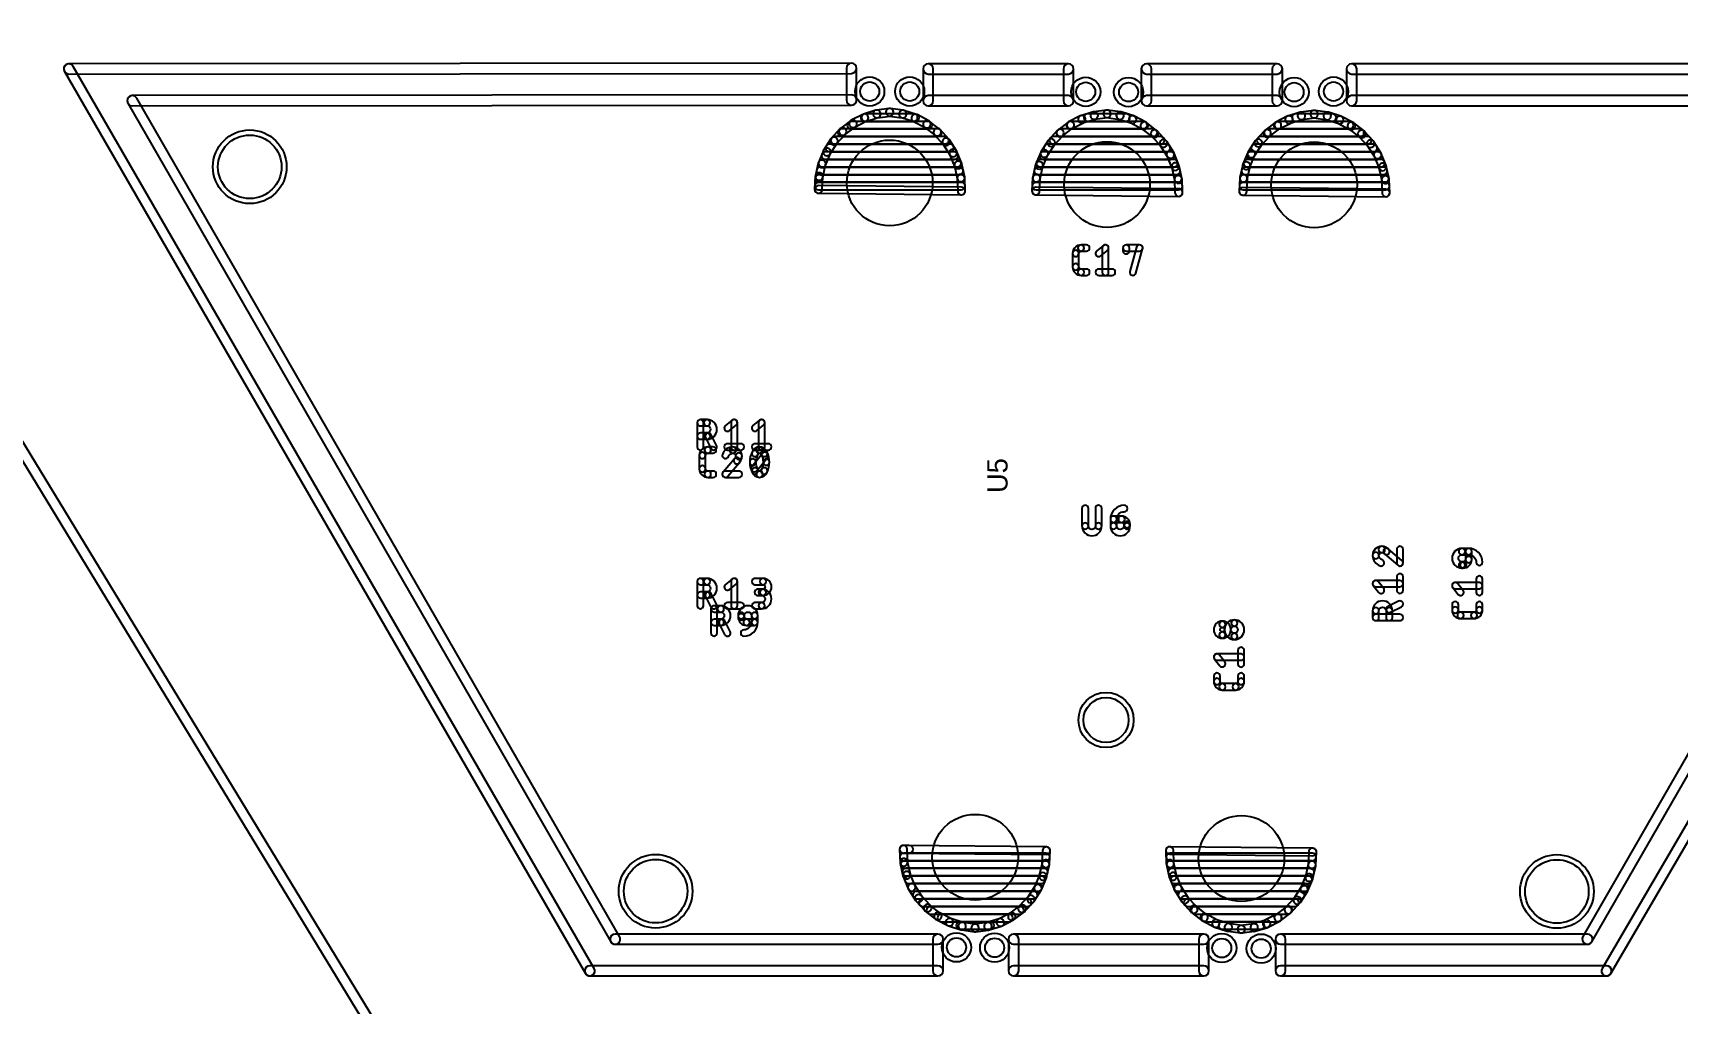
# Model space of a CAD drawing. Extents: x 0.02 to 3.96, y 0.03 to 4.16.
# Drawn here: x 1.148 to 2.443, y 1 to 1.765 of the extents above; entities that cross this region are included whole.
import ezdxf

# ---------------------------------------------------------------- set-up
doc = ezdxf.new("R2010")
doc.units = 0
for name, color, linetype in [('17', 82, 'CONTINUOUS'), ('20', 253, 'CONTINUOUS'), ('25', 253, 'CONTINUOUS'), ('30', 253, 'CONTINUOUS')]:
    doc.layers.add(name, color=color, linetype=linetype)

# ---------------------------------------------------------------- blocks, each defined once
blk = doc.blocks.new('ROUNDP')
blk.add_circle((0, 0), 0.5)

msp = doc.modelspace()

# ---------------------------------------------------------------- linework, layer by layer
at = {"layer": '20'}
for points in [[(1.997168, 0.033328), (0.028418, 3.270828, 1), (0.021582, 3.266672), (1.990332, 0.029172, 1)], [(1.792247, 1.74075), (1.176247, 1.74025, 1), (1.176253, 1.73225), (1.792253, 1.73275, 1)], [(1.172786, 1.73425), (1.582786, 1.02425, 1), (1.589714, 1.02825), (1.179714, 1.73825, 1)], [(1.79625, 1.71175), (1.79625, 1.73675, 1), (1.78825, 1.73675), (1.78825, 1.71175, 1)], [(1.963, 1.74025), (1.8525, 1.74025, 1), (1.8525, 1.73225), (1.963, 1.73225, 1)], [(1.8565, 1.71125), (1.8565, 1.73625, 1), (1.8485, 1.73625), (1.8485, 1.71125, 1)], [(1.967, 1.71125), (1.967, 1.73625, 1), (1.959, 1.73625), (1.959, 1.71125, 1)], [(2.12725, 1.74025), (2.02425, 1.74025, 1), (2.02425, 1.73225), (2.12725, 1.73225, 1)], [(2.02025, 1.73625), (2.02025, 1.71125, 1), (2.02825, 1.71125), (2.02825, 1.73625, 1)], [(2.13125, 1.71125), (2.13125, 1.73625, 1), (2.12325, 1.73625), (2.12325, 1.71125, 1)], [(2.80125, 1.74025), (2.18575, 1.74025, 1), (2.18575, 1.73225), (2.80125, 1.73225, 1)], [(2.18175, 1.73625), (2.18175, 1.71125, 1), (2.18975, 1.71125), (2.18975, 1.73625, 1)], [(2.389703, 1.024231), (2.804703, 1.734231, 1), (2.797797, 1.738269), (2.382797, 1.028269, 1)], [(1.792246, 1.71575), (1.226246, 1.71525, 1), (1.226254, 1.70725), (1.792254, 1.70775, 1)], [(1.222784, 1.709254), (1.602784, 1.049254, 1), (1.609716, 1.053246), (1.229716, 1.713246, 1)], [(1.963, 1.71525), (1.8525, 1.71525, 1), (1.8525, 1.70725), (1.963, 1.70725, 1)], [(2.12725, 1.71525), (2.02425, 1.71525, 1), (2.02425, 1.70725), (2.12725, 1.70725, 1)], [(2.75125, 1.71525), (2.18575, 1.71525, 1), (2.18575, 1.70725), (2.75125, 1.70725, 1)], [(2.374716, 1.049254), (2.754716, 1.709254, 1), (2.747784, 1.713246), (2.367784, 1.053246, 1)], [(1.86025, 1.05525), (1.60625, 1.05525, 1), (1.60625, 1.04725), (1.86025, 1.04725, 1)], [(1.86425, 1.02625), (1.86425, 1.05125, 1), (1.85625, 1.05125), (1.85625, 1.02625, 1)], [(2.0695, 1.05525), (1.91975, 1.05525, 1), (1.91975, 1.04725), (2.0695, 1.04725, 1)], [(1.92375, 1.02625), (1.92375, 1.05125, 1), (1.91575, 1.05125), (1.91575, 1.02625, 1)], [(2.0655, 1.05125), (2.0655, 1.02625, 1), (2.0735, 1.02625), (2.0735, 1.05125, 1)], [(2.37125, 1.05525), (2.12975, 1.05525, 1), (2.12975, 1.04725), (2.37125, 1.04725, 1)], [(2.12575, 1.05125), (2.12575, 1.02625, 1), (2.13375, 1.02625), (2.13375, 1.05125, 1)], [(1.58625, 1.02225), (1.86025, 1.02225, 1), (1.86025, 1.03025), (1.58625, 1.03025, 1)], [(2.0695, 1.03025), (1.91975, 1.03025, 1), (1.91975, 1.02225), (2.0695, 1.02225, 1)], [(2.12975, 1.02225), (2.38625, 1.02225, 1), (2.38625, 1.03025), (2.12975, 1.03025, 1)]]:
    msp.add_lwpolyline(points, format="xyb", close=True, dxfattribs=at)
for centre, radius in [((1.8065, 1.7185), 0.0075), ((1.838, 1.7185), 0.0075), ((1.9765, 1.71825), 0.0075), ((2.01025, 1.718), 0.0075), ((2.1405, 1.718), 0.0075), ((2.1715, 1.7185), 0.0075), ((1.31868, 1.65921), 0.025), ((1.9925, 1.22375), 0.017717), ((1.638041, 1.088968), 0.025), ((2.34727, 1.08882), 0.025), ((1.874817, 1.044785), 0.0075), ((1.904817, 1.044535), 0.0075), ((2.083567, 1.044285), 0.0075), ((2.114567, 1.043785), 0.0075)]:
    msp.add_circle(centre, radius, dxfattribs=at)
at = {"layer": '25'}
for points in [[(1.972838, 1.59275, 1), (1.972838, 1.59775, 0.414205), (1.966116, 1.591028, 1), (1.971116, 1.591028, -0.414205)], [(1.972838, 1.59275, 1), (1.972838, 1.59775, 0.414205), (1.966116, 1.591028, 1), (1.971116, 1.591028, -0.414205)], [(1.971116, 1.580472), (1.971116, 1.591028, 1), (1.966116, 1.591028), (1.966116, 1.580472, 1)], [(1.971116, 1.580472), (1.971116, 1.591028, 1), (1.966116, 1.591028), (1.966116, 1.580472, 1)], [(1.972838, 1.59275), (1.97706, 1.59275, 1), (1.97706, 1.59775), (1.972838, 1.59775, 1)], [(1.972838, 1.59275), (1.97706, 1.59275, 1), (1.97706, 1.59775), (1.972838, 1.59775, 1)], [(1.988291, 1.589076), (1.993568, 1.593298, 1), (1.990445, 1.597202), (1.985167, 1.59298, 1)], [(1.988291, 1.589076), (1.993568, 1.593298, 1), (1.990445, 1.597202), (1.985167, 1.59298, 1)], [(1.989507, 1.59525), (1.989507, 1.57625, 1), (1.994507, 1.57625), (1.994507, 1.59525, 1)], [(1.989507, 1.59525), (1.989507, 1.57625, 1), (1.994507, 1.57625), (1.994507, 1.59525, 1)], [(2.010829, 1.593139), (2.010829, 1.59525, 1), (2.005829, 1.59525), (2.005829, 1.593139, 1)], [(2.008329, 1.59275), (2.018884, 1.59275, 1), (2.018884, 1.59775), (2.008329, 1.59775, 1)], [(2.010829, 1.593139), (2.010829, 1.59525, 1), (2.005829, 1.59525), (2.005829, 1.593139, 1)], [(2.008329, 1.59275), (2.018884, 1.59275, 1), (2.018884, 1.59775), (2.008329, 1.59775, 1)], [(2.016475, 1.595919), (2.011198, 1.576919, 1), (2.016015, 1.575581), (2.021293, 1.594581, 1)], [(2.016475, 1.595919), (2.011198, 1.576919, 1), (2.016015, 1.575581), (2.021293, 1.594581, 1)], [(1.971116, 1.580472, 1), (1.966116, 1.580472, 0.414214), (1.972838, 1.57375, 1), (1.972838, 1.57875, -0.414214)], [(1.971116, 1.580472, 1), (1.966116, 1.580472, 0.414214), (1.972838, 1.57375, 1), (1.972838, 1.57875, -0.414214)], [(1.97706, 1.57875), (1.972838, 1.57875, 1), (1.972838, 1.57375), (1.97706, 1.57375, 1)], [(1.97706, 1.57875), (1.972838, 1.57875, 1), (1.972838, 1.57375), (1.97706, 1.57375, 1)], [(1.986729, 1.57375), (1.997284, 1.57375, 1), (1.997284, 1.57875), (1.986729, 1.57875, 1)], [(1.986729, 1.57375), (1.997284, 1.57375, 1), (1.997284, 1.57875), (1.986729, 1.57875, 1)], [(1.675748, 1.43875), (1.675748, 1.45775, 1), (1.670748, 1.45775), (1.670748, 1.43875, 1)], [(1.673248, 1.45525), (1.678526, 1.45525, 1), (1.678526, 1.46025), (1.673248, 1.46025, 1)], [(1.675748, 1.43875), (1.675748, 1.45775, 1), (1.670748, 1.45775), (1.670748, 1.43875, 1)], [(1.673248, 1.45525), (1.678526, 1.45525, 1), (1.678526, 1.46025), (1.673248, 1.46025, 1)], [(1.678526, 1.449694, 1), (1.678526, 1.444694, 1), (1.678526, 1.46025, 1), (1.678526, 1.45525, -1)], [(1.678526, 1.449694, 1), (1.678526, 1.444694, 1), (1.678526, 1.46025, 1), (1.678526, 1.45525, -1)], [(1.696159, 1.451576), (1.701436, 1.455798, 1), (1.698313, 1.459702), (1.693035, 1.45548, 1)], [(1.696159, 1.451576), (1.701436, 1.455798, 1), (1.698313, 1.459702), (1.693035, 1.45548, 1)], [(1.697375, 1.45775), (1.697375, 1.43875, 1), (1.702375, 1.43875), (1.702375, 1.45775, 1)], [(1.697375, 1.45775), (1.697375, 1.43875, 1), (1.702375, 1.43875), (1.702375, 1.45775, 1)], [(1.717759, 1.451576), (1.723036, 1.455798, 1), (1.719913, 1.459702), (1.714635, 1.45548, 1)], [(1.717759, 1.451576), (1.723036, 1.455798, 1), (1.719913, 1.459702), (1.714635, 1.45548, 1)], [(1.718974, 1.45775), (1.718974, 1.43875, 1), (1.723974, 1.43875), (1.723974, 1.45775, 1)], [(1.718974, 1.45775), (1.718974, 1.43875, 1), (1.723974, 1.43875), (1.723974, 1.45775, 1)], [(1.678526, 1.449694), (1.673248, 1.449694, 1), (1.673248, 1.444694), (1.678526, 1.444694, 1)], [(1.678526, 1.449694), (1.673248, 1.449694, 1), (1.673248, 1.444694), (1.678526, 1.444694, 1)], [(1.679088, 1.43375, 1), (1.679088, 1.43875, 0.414205), (1.672366, 1.432028, 1), (1.677366, 1.432028, -0.414205)], [(1.679088, 1.43375, 1), (1.679088, 1.43875, 0.414205), (1.672366, 1.432028, 1), (1.677366, 1.432028, -0.414205)], [(1.679088, 1.43375), (1.68331, 1.43375, 1), (1.68331, 1.43875), (1.679088, 1.43875, 1)], [(1.679088, 1.43375), (1.68331, 1.43375, 1), (1.68331, 1.43875), (1.679088, 1.43875, 1)], [(1.686039, 1.439868), (1.681817, 1.448312, 1), (1.677345, 1.446076), (1.681567, 1.437632, 1)], [(1.686039, 1.439868), (1.681817, 1.448312, 1), (1.677345, 1.446076), (1.681567, 1.437632, 1)], [(1.698784, 1.43375, 1), (1.698784, 1.43875, 0.325185), (1.6906, 1.432798, 1), (1.695357, 1.431257, -0.325185)], [(1.698784, 1.43375, 1), (1.698784, 1.43875, 0.325185), (1.6906, 1.432798, 1), (1.695357, 1.431257, -0.325185)], [(1.694597, 1.43625), (1.705152, 1.43625, 1), (1.705152, 1.44125), (1.694597, 1.44125, 1)], [(1.694597, 1.43625), (1.705152, 1.43625, 1), (1.705152, 1.44125), (1.694597, 1.44125, 1)], [(1.701034, 1.4315, 1), (1.706034, 1.4315, 0.414214), (1.698784, 1.43875, 1), (1.698784, 1.43375, -0.414214)], [(1.701034, 1.4315, 1), (1.706034, 1.4315, 0.414214), (1.698784, 1.43875, 1), (1.698784, 1.43375, -0.414214)], [(1.719856, 1.43375, 1), (1.719856, 1.43875, 0.320468), (1.713797, 1.434422, 1), (1.718527, 1.4328, -0.320468)], [(1.719856, 1.43375, 1), (1.719856, 1.43875, 0.320468), (1.713797, 1.434422, 1), (1.718527, 1.4328, -0.320468)], [(1.716197, 1.43625), (1.726752, 1.43625, 1), (1.726752, 1.44125), (1.716197, 1.44125, 1)], [(1.716197, 1.43625), (1.726752, 1.43625, 1), (1.726752, 1.44125), (1.716197, 1.44125, 1)], [(1.721186, 1.4328, 1), (1.725916, 1.434422, 0.320462), (1.719856, 1.43875, 1), (1.719856, 1.43375, -0.320462)], [(1.721186, 1.4328, 1), (1.725916, 1.434422, 0.320462), (1.719856, 1.43875, 1), (1.719856, 1.43375, -0.320462)], [(1.677366, 1.421472), (1.677366, 1.432028, 1), (1.672366, 1.432028), (1.672366, 1.421472, 1)], [(1.677366, 1.421472), (1.677366, 1.432028, 1), (1.672366, 1.432028), (1.672366, 1.421472, 1)], [(1.700046, 1.429425), (1.691074, 1.418869, 1), (1.694884, 1.415631), (1.703856, 1.426186, 1)], [(1.700046, 1.429425), (1.691074, 1.418869, 1), (1.694884, 1.415631), (1.703856, 1.426186, 1)], [(1.700227, 1.429616, 1), (1.703675, 1.425995, 0.205254), (1.706034, 1.4315, 1), (1.701034, 1.4315, -0.205254)], [(1.700227, 1.429616, 1), (1.703675, 1.425995, 0.205254), (1.706034, 1.4315, 1), (1.701034, 1.4315, -0.205254)], [(1.718409, 1.432516, 1), (1.713915, 1.434707, 0.113888), (1.712079, 1.42675, 1), (1.717079, 1.42675, -0.113888)], [(1.718409, 1.432516, 1), (1.713915, 1.434707, 0.113888), (1.712079, 1.42675, 1), (1.717079, 1.42675, -0.113888)], [(1.717079, 1.42675, 1), (1.712079, 1.42675, 0.113884), (1.713915, 1.418793, 1), (1.718409, 1.420984, -0.113884)], [(1.717079, 1.42675, 1), (1.712079, 1.42675, 0.113884), (1.713915, 1.418793, 1), (1.718409, 1.420984, -0.113884)], [(1.717586, 1.41991), (1.726031, 1.430466, 1), (1.722126, 1.433589), (1.713682, 1.423034, 1)], [(1.717586, 1.41991), (1.726031, 1.430466, 1), (1.722126, 1.433589), (1.713682, 1.423034, 1)], [(1.722634, 1.42675, 1), (1.727634, 1.42675, 0.113887), (1.725798, 1.434707, 1), (1.721304, 1.432516, -0.113887)], [(1.722634, 1.42675, 1), (1.727634, 1.42675, 0.113887), (1.725798, 1.434707, 1), (1.721304, 1.432516, -0.113887)], [(1.721304, 1.420984, 1), (1.725798, 1.418793, 0.113883), (1.727634, 1.42675, 1), (1.722634, 1.42675, -0.113883)], [(1.721304, 1.420984, 1), (1.725798, 1.418793, 0.113883), (1.727634, 1.42675, 1), (1.722634, 1.42675, -0.113883)], [(1.677366, 1.421472, 1), (1.672366, 1.421472, 0.414214), (1.679088, 1.41475, 1), (1.679088, 1.41975, -0.414214)], [(1.677366, 1.421472, 1), (1.672366, 1.421472, 0.414214), (1.679088, 1.41475, 1), (1.679088, 1.41975, -0.414214)], [(1.68331, 1.41975), (1.679088, 1.41975, 1), (1.679088, 1.41475), (1.68331, 1.41475, 1)], [(1.68331, 1.41975), (1.679088, 1.41975, 1), (1.679088, 1.41475), (1.68331, 1.41475, 1)], [(1.692979, 1.41475), (1.703534, 1.41475, 1), (1.703534, 1.41975), (1.692979, 1.41975, 1)], [(1.692979, 1.41475), (1.703534, 1.41475, 1), (1.703534, 1.41975), (1.692979, 1.41975, 1)], [(1.718527, 1.4207, 1), (1.713797, 1.419078, 0.320459), (1.719856, 1.41475, 1), (1.719856, 1.41975, -0.320459)], [(1.718527, 1.4207, 1), (1.713797, 1.419078, 0.320459), (1.719856, 1.41475, 1), (1.719856, 1.41975, -0.320459)], [(1.719856, 1.41975, 1), (1.719856, 1.41475, 0.320454), (1.725916, 1.419078, 1), (1.721186, 1.4207, -0.320454)], [(1.719856, 1.41975, 1), (1.719856, 1.41475, 0.320454), (1.725916, 1.419078, 1), (1.721186, 1.4207, -0.320454)], [(1.973562, 1.39025), (1.973562, 1.376528, 1), (1.978562, 1.376528), (1.978562, 1.39025, 1)], [(1.973562, 1.39025), (1.973562, 1.376528, 1), (1.978562, 1.376528), (1.978562, 1.39025, 1)], [(1.989118, 1.376528), (1.989118, 1.39025, 1), (1.984118, 1.39025), (1.984118, 1.376528, 1)], [(1.989118, 1.376528), (1.989118, 1.39025, 1), (1.984118, 1.39025), (1.984118, 1.376528, 1)], [(2.006827, 1.38775, 1), (2.006827, 1.39275, 0.414209), (1.995882, 1.381805, 1), (2.000882, 1.381805, -0.414209)], [(2.006827, 1.38775, 1), (2.006827, 1.39275, 0.414209), (1.995882, 1.381805, 1), (2.000882, 1.381805, -0.414209)], [(1.978562, 1.376528, 1), (1.973562, 1.376528, 1), (1.989118, 1.376528, 1), (1.984118, 1.376528, -1)], [(1.978562, 1.376528, 1), (1.973562, 1.376528, 1), (1.989118, 1.376528, 1), (1.984118, 1.376528, -1)], [(1.998382, 1.379305), (2.004716, 1.379305, 1), (2.004716, 1.384305), (1.998382, 1.384305, 1)], [(2.000882, 1.376528), (2.000882, 1.381805, 1), (1.995882, 1.381805), (1.995882, 1.376528, 1)], [(1.998382, 1.379305), (2.004716, 1.379305, 1), (2.004716, 1.384305), (1.998382, 1.384305, 1)], [(2.000882, 1.376528), (2.000882, 1.381805, 1), (1.995882, 1.381805), (1.995882, 1.376528, 1)], [(2.000882, 1.376528, 1), (1.995882, 1.376528, 1), (2.011438, 1.376528, 1), (2.006438, 1.376528, -1)], [(2.000882, 1.376528, 1), (1.995882, 1.376528, 1), (2.011438, 1.376528, 1), (2.006438, 1.376528, -1)], [(2.006438, 1.377583, 1), (2.011438, 1.377583, 0.414214), (2.004716, 1.384305, 1), (2.004716, 1.379305, -0.414214)], [(2.006438, 1.377583, 1), (2.011438, 1.377583, 0.414214), (2.004716, 1.384305, 1), (2.004716, 1.379305, -0.414214)], [(2.006438, 1.377583), (2.006438, 1.376528, 1), (2.011438, 1.376528), (2.011438, 1.377583, 1)], [(2.006438, 1.377583), (2.006438, 1.376528, 1), (2.011438, 1.376528), (2.011438, 1.377583, 1)], [(2.2095, 1.355502, 1), (2.2095, 1.360502, 0.414198), (2.20225, 1.353252, 1), (2.20725, 1.353252, -0.414198)], [(2.2095, 1.355502, 1), (2.2095, 1.360502, 0.414198), (2.20225, 1.353252, 1), (2.20725, 1.353252, -0.414198)], [(2.211384, 1.354695, 1), (2.215005, 1.358143, 0.205254), (2.2095, 1.360502, 1), (2.2095, 1.355502, -0.205254)], [(2.211384, 1.354695, 1), (2.215005, 1.358143, 0.205254), (2.2095, 1.360502, 1), (2.2095, 1.355502, -0.205254)], [(2.22625, 1.347447), (2.22625, 1.358002, 1), (2.22125, 1.358002), (2.22125, 1.347447, 1)], [(2.22625, 1.347447), (2.22625, 1.358002, 1), (2.22125, 1.358002), (2.22125, 1.347447, 1)], [(2.20725, 1.353252, 1), (2.20225, 1.353252, 0.325223), (2.208202, 1.345068, 1), (2.209742, 1.349825, -0.325223)], [(2.20725, 1.353252, 1), (2.20225, 1.353252, 0.325223), (2.208202, 1.345068, 1), (2.209742, 1.349825, -0.325223)], [(2.211575, 1.354514), (2.222131, 1.345542, 1), (2.225369, 1.349352), (2.214814, 1.358324, 1)], [(2.211575, 1.354514), (2.222131, 1.345542, 1), (2.225369, 1.349352), (2.214814, 1.358324, 1)], [(2.272528, 1.353884, 1), (2.272528, 1.358884, 1), (2.272528, 1.343329, 1), (2.272528, 1.348329, -1)], [(2.272528, 1.353884, 1), (2.272528, 1.358884, 1), (2.272528, 1.343329, 1), (2.272528, 1.348329, -1)], [(2.272528, 1.353884), (2.277806, 1.353884, 1), (2.277806, 1.358884), (2.272528, 1.358884, 1)], [(2.272528, 1.353884), (2.277806, 1.353884, 1), (2.277806, 1.358884), (2.272528, 1.358884, 1)], [(2.273583, 1.348329), (2.272528, 1.348329, 1), (2.272528, 1.343329), (2.273583, 1.343329, 1)], [(2.273583, 1.348329), (2.272528, 1.348329, 1), (2.272528, 1.343329), (2.273583, 1.343329, 1)], [(2.273583, 1.348329, 1), (2.273583, 1.343329, 0.414214), (2.280306, 1.350051, 1), (2.275306, 1.350051, -0.414214)], [(2.273583, 1.348329, 1), (2.273583, 1.343329, 0.414214), (2.280306, 1.350051, 1), (2.275306, 1.350051, -0.414214)], [(2.275306, 1.356384), (2.275306, 1.350051, 1), (2.280306, 1.350051), (2.280306, 1.356384, 1)], [(2.28375, 1.34794, 1), (2.28875, 1.34794, 0.414214), (2.277806, 1.358884, 1), (2.277806, 1.353884, -0.414214)], [(2.275306, 1.356384), (2.275306, 1.350051, 1), (2.280306, 1.350051), (2.280306, 1.356384, 1)], [(2.28375, 1.34794, 1), (2.28875, 1.34794, 0.414214), (2.277806, 1.358884, 1), (2.277806, 1.353884, -0.414214)], [(1.675748, 1.31375), (1.675748, 1.33275, 1), (1.670748, 1.33275), (1.670748, 1.31375, 1)], [(1.673248, 1.33025), (1.678526, 1.33025, 1), (1.678526, 1.33525), (1.673248, 1.33525, 1)], [(1.675748, 1.31375), (1.675748, 1.33275, 1), (1.670748, 1.33275), (1.670748, 1.31375, 1)], [(1.673248, 1.33025), (1.678526, 1.33025, 1), (1.678526, 1.33525), (1.673248, 1.33525, 1)], [(1.678526, 1.324694, 1), (1.678526, 1.319694, 1), (1.678526, 1.33525, 1), (1.678526, 1.33025, -1)], [(1.678526, 1.324694, 1), (1.678526, 1.319694, 1), (1.678526, 1.33525, 1), (1.678526, 1.33025, -1)], [(1.696159, 1.326576), (1.701436, 1.330798, 1), (1.698313, 1.334702), (1.693035, 1.33048, 1)], [(1.696159, 1.326576), (1.701436, 1.330798, 1), (1.698313, 1.334702), (1.693035, 1.33048, 1)], [(1.697375, 1.33275), (1.697375, 1.31375, 1), (1.702375, 1.31375), (1.702375, 1.33275, 1)], [(1.697375, 1.33275), (1.697375, 1.31375, 1), (1.702375, 1.31375), (1.702375, 1.33275, 1)], [(1.716197, 1.33025), (1.72253, 1.33025, 1), (1.72253, 1.33525), (1.716197, 1.33525, 1)], [(1.716197, 1.33025), (1.72253, 1.33025, 1), (1.72253, 1.33525), (1.716197, 1.33525, 1)], [(1.72253, 1.326805, 1), (1.72253, 1.321805, 1), (1.72253, 1.33525, 1), (1.72253, 1.33025, -1)], [(1.72253, 1.326805, 1), (1.72253, 1.321805, 1), (1.72253, 1.33525, 1), (1.72253, 1.33025, -1)], [(2.20475, 1.328625), (2.22375, 1.328625, 1), (2.22375, 1.333625), (2.20475, 1.333625, 1)], [(2.20475, 1.328625), (2.22375, 1.328625, 1), (2.22375, 1.333625), (2.20475, 1.333625, 1)], [(2.210924, 1.327409), (2.206702, 1.332686, 1), (2.202798, 1.329563), (2.20702, 1.324285, 1)], [(2.210924, 1.327409), (2.206702, 1.332686, 1), (2.202798, 1.329563), (2.20702, 1.324285, 1)], [(2.22625, 1.325847), (2.22625, 1.336402, 1), (2.22125, 1.336402), (2.22125, 1.325847, 1)], [(2.22625, 1.325847), (2.22625, 1.336402, 1), (2.22125, 1.336402), (2.22125, 1.325847, 1)], [(2.28875, 1.324229), (2.28875, 1.334784, 1), (2.28375, 1.334784), (2.28375, 1.324229, 1)], [(2.28875, 1.324229), (2.28875, 1.334784, 1), (2.28375, 1.334784), (2.28375, 1.324229, 1)], [(1.678526, 1.324694), (1.673248, 1.324694, 1), (1.673248, 1.319694), (1.678526, 1.319694, 1)], [(1.678526, 1.324694), (1.673248, 1.324694, 1), (1.673248, 1.319694), (1.678526, 1.319694, 1)], [(1.686039, 1.314868), (1.681817, 1.323312, 1), (1.677345, 1.321076), (1.681567, 1.312632, 1)], [(1.686039, 1.314868), (1.681817, 1.323312, 1), (1.677345, 1.321076), (1.681567, 1.312632, 1)], [(1.72253, 1.326805), (1.718308, 1.326805, 1), (1.718308, 1.321805), (1.72253, 1.321805, 1)], [(1.72253, 1.326805), (1.718308, 1.326805, 1), (1.718308, 1.321805), (1.72253, 1.321805, 1)], [(1.721474, 1.31625, 1), (1.721474, 1.31125, 1), (1.721474, 1.326805, 1), (1.721474, 1.321805, -1)], [(1.721474, 1.31625, 1), (1.721474, 1.31125, 1), (1.721474, 1.326805, 1), (1.721474, 1.321805, -1)], [(2.26725, 1.327007), (2.28625, 1.327007, 1), (2.28625, 1.332007), (2.26725, 1.332007, 1)], [(2.26725, 1.327007), (2.28625, 1.327007, 1), (2.28625, 1.332007), (2.26725, 1.332007, 1)], [(2.273424, 1.325791), (2.269202, 1.331068, 1), (2.265298, 1.327945), (2.26952, 1.322667, 1)], [(2.273424, 1.325791), (2.269202, 1.331068, 1), (2.265298, 1.327945), (2.26952, 1.322667, 1)], [(1.686548, 1.29225), (1.686548, 1.31125, 1), (1.681548, 1.31125), (1.681548, 1.29225, 1)], [(1.684048, 1.30875), (1.689325, 1.30875, 1), (1.689325, 1.31375), (1.684048, 1.31375, 1)], [(1.686548, 1.29225), (1.686548, 1.31125, 1), (1.681548, 1.31125), (1.681548, 1.29225, 1)], [(1.684048, 1.30875), (1.689325, 1.30875, 1), (1.689325, 1.31375), (1.684048, 1.31375, 1)], [(1.689325, 1.303194, 1), (1.689325, 1.298194, 1), (1.689325, 1.31375, 1), (1.689325, 1.30875, -1)], [(1.689325, 1.303194, 1), (1.689325, 1.298194, 1), (1.689325, 1.31375, 1), (1.689325, 1.30875, -1)], [(1.694597, 1.31125), (1.705152, 1.31125, 1), (1.705152, 1.31625), (1.694597, 1.31625, 1)], [(1.694597, 1.31125), (1.705152, 1.31125, 1), (1.705152, 1.31625), (1.694597, 1.31625, 1)], [(1.713452, 1.305972, 1), (1.718452, 1.305972, 1), (1.702897, 1.305972, 1), (1.707897, 1.305972, -1)], [(1.713452, 1.305972, 1), (1.718452, 1.305972, 1), (1.702897, 1.305972, 1), (1.707897, 1.305972, -1)], [(1.707897, 1.304917), (1.707897, 1.305972, 1), (1.702897, 1.305972), (1.702897, 1.304917, 1)], [(1.707897, 1.304917), (1.707897, 1.305972, 1), (1.702897, 1.305972), (1.702897, 1.304917, 1)], [(1.713452, 1.305972), (1.713452, 1.300694, 1), (1.718452, 1.300694), (1.718452, 1.305972, 1)], [(1.713452, 1.305972), (1.713452, 1.300694, 1), (1.718452, 1.300694), (1.718452, 1.305972, 1)], [(1.716197, 1.31125), (1.721474, 1.31125, 1), (1.721474, 1.31625), (1.716197, 1.31625, 1)], [(1.716197, 1.31125), (1.721474, 1.31125, 1), (1.721474, 1.31625), (1.716197, 1.31625, 1)], [(2.212806, 1.309776, 1), (2.217806, 1.309776, 1), (2.20225, 1.309776, 1), (2.20725, 1.309776, -1)], [(2.212806, 1.309776, 1), (2.217806, 1.309776, 1), (2.20225, 1.309776, 1), (2.20725, 1.309776, -1)], [(2.20725, 1.304498), (2.20725, 1.309776, 1), (2.20225, 1.309776), (2.20225, 1.304498, 1)], [(2.20725, 1.304498), (2.20725, 1.309776, 1), (2.20225, 1.309776), (2.20225, 1.304498, 1)], [(2.222632, 1.317289), (2.214188, 1.313067, 1), (2.216424, 1.308595), (2.224868, 1.312817, 1)], [(2.222632, 1.317289), (2.214188, 1.313067, 1), (2.216424, 1.308595), (2.224868, 1.312817, 1)], [(2.212806, 1.309776), (2.212806, 1.304498, 1), (2.217806, 1.304498), (2.217806, 1.309776, 1)], [(2.212806, 1.309776), (2.212806, 1.304498, 1), (2.217806, 1.304498), (2.217806, 1.309776, 1)], [(2.26975, 1.310338), (2.26975, 1.31456, 1), (2.26475, 1.31456), (2.26475, 1.310338, 1)], [(2.26975, 1.310338), (2.26975, 1.31456, 1), (2.26475, 1.31456), (2.26475, 1.310338, 1)], [(2.26975, 1.310338, 1), (2.26475, 1.310338, 0.414196), (2.271472, 1.303616, 1), (2.271472, 1.308616, -0.414196)], [(2.26975, 1.310338, 1), (2.26475, 1.310338, 0.414196), (2.271472, 1.303616, 1), (2.271472, 1.308616, -0.414196)], [(2.282028, 1.308616), (2.271472, 1.308616, 1), (2.271472, 1.303616), (2.282028, 1.303616, 1)], [(2.282028, 1.308616), (2.271472, 1.308616, 1), (2.271472, 1.303616), (2.282028, 1.303616, 1)], [(2.282028, 1.308616, 1), (2.282028, 1.303616, 0.414214), (2.28875, 1.310338, 1), (2.28375, 1.310338, -0.414214)], [(2.282028, 1.308616, 1), (2.282028, 1.303616, 0.414214), (2.28875, 1.310338, 1), (2.28375, 1.310338, -0.414214)], [(2.28375, 1.31456), (2.28375, 1.310338, 1), (2.28875, 1.310338), (2.28875, 1.31456, 1)], [(2.28375, 1.31456), (2.28375, 1.310338, 1), (2.28875, 1.310338), (2.28875, 1.31456, 1)], [(1.689325, 1.303194), (1.684048, 1.303194, 1), (1.684048, 1.298194), (1.689325, 1.298194, 1)], [(1.689325, 1.303194), (1.684048, 1.303194, 1), (1.684048, 1.298194), (1.689325, 1.298194, 1)], [(1.696839, 1.293368), (1.692617, 1.301812, 1), (1.688145, 1.299576), (1.692367, 1.291132, 1)], [(1.696839, 1.293368), (1.692617, 1.301812, 1), (1.688145, 1.299576), (1.692367, 1.291132, 1)], [(1.707897, 1.304917, 1), (1.702897, 1.304917, 0.414214), (1.709619, 1.298194, 1), (1.709619, 1.303194, -0.414214)], [(1.707897, 1.304917, 1), (1.702897, 1.304917, 0.414214), (1.709619, 1.298194, 1), (1.709619, 1.303194, -0.414214)], [(1.707508, 1.29475, 1), (1.707508, 1.28975, 0.414214), (1.718452, 1.300694, 1), (1.713452, 1.300694, -0.414214)], [(1.707508, 1.29475, 1), (1.707508, 1.28975, 0.414214), (1.718452, 1.300694, 1), (1.713452, 1.300694, -0.414214)], [(1.715952, 1.303194), (1.709619, 1.303194, 1), (1.709619, 1.298194), (1.715952, 1.298194, 1)], [(1.715952, 1.303194), (1.709619, 1.303194, 1), (1.709619, 1.298194), (1.715952, 1.298194, 1)], [(2.083972, 1.296578, 1), (2.083972, 1.301578, 1), (2.083972, 1.288134, 1), (2.083972, 1.293134, -1)], [(2.083972, 1.296578, 1), (2.083972, 1.301578, 1), (2.083972, 1.288134, 1), (2.083972, 1.293134, -1)], [(2.083972, 1.293134, 1), (2.083972, 1.288134, 1), (2.083972, 1.301579, 1), (2.083972, 1.296579, -1)], [(2.083972, 1.293134, 1), (2.083972, 1.288134, 1), (2.083972, 1.301579, 1), (2.083972, 1.296579, -1)], [(2.093472, 1.297634, 1), (2.093472, 1.302634, 1), (2.093472, 1.287079, 1), (2.093472, 1.292079, -1)], [(2.093472, 1.297634, 1), (2.093472, 1.302634, 1), (2.093472, 1.287079, 1), (2.093472, 1.292079, -1)], [(2.093472, 1.292078, 1), (2.093472, 1.287078, 1), (2.093472, 1.302634, 1), (2.093472, 1.297634, -1)], [(2.093472, 1.292078, 1), (2.093472, 1.287078, 1), (2.093472, 1.302634, 1), (2.093472, 1.297634, -1)], [(2.22375, 1.306998), (2.20475, 1.306998, 1), (2.20475, 1.301998), (2.22375, 1.301998, 1)], [(2.22375, 1.306998), (2.20475, 1.306998, 1), (2.20475, 1.301998), (2.22375, 1.301998, 1)], [(2.07975, 1.270757), (2.09875, 1.270757, 1), (2.09875, 1.275757), (2.07975, 1.275757, 1)], [(2.07975, 1.270757), (2.09875, 1.270757, 1), (2.09875, 1.275757), (2.07975, 1.275757, 1)], [(2.085924, 1.269541), (2.081702, 1.274818, 1), (2.077798, 1.271695), (2.08202, 1.266417, 1)], [(2.085924, 1.269541), (2.081702, 1.274818, 1), (2.077798, 1.271695), (2.08202, 1.266417, 1)], [(2.10125, 1.267979), (2.10125, 1.278534, 1), (2.09625, 1.278534), (2.09625, 1.267979, 1)], [(2.10125, 1.267979), (2.10125, 1.278534, 1), (2.09625, 1.278534), (2.09625, 1.267979, 1)], [(2.08225, 1.254088), (2.08225, 1.25831, 1), (2.07725, 1.25831), (2.07725, 1.254088, 1)], [(2.08225, 1.254088), (2.08225, 1.25831, 1), (2.07725, 1.25831), (2.07725, 1.254088, 1)], [(2.08225, 1.254088, 1), (2.07725, 1.254088, 0.414196), (2.083972, 1.247366, 1), (2.083972, 1.252366, -0.414196)], [(2.08225, 1.254088, 1), (2.07725, 1.254088, 0.414196), (2.083972, 1.247366, 1), (2.083972, 1.252366, -0.414196)], [(2.094528, 1.252366, 1), (2.094528, 1.247366, 0.414214), (2.10125, 1.254088, 1), (2.09625, 1.254088, -0.414214)], [(2.094528, 1.252366, 1), (2.094528, 1.247366, 0.414214), (2.10125, 1.254088, 1), (2.09625, 1.254088, -0.414214)], [(2.09625, 1.25831), (2.09625, 1.254088, 1), (2.10125, 1.254088), (2.10125, 1.25831, 1)], [(2.09625, 1.25831), (2.09625, 1.254088, 1), (2.10125, 1.254088), (2.10125, 1.25831, 1)], [(2.094528, 1.252366), (2.083972, 1.252366, 1), (2.083972, 1.247366), (2.094528, 1.247366, 1)], [(2.094528, 1.252366), (2.083972, 1.252366, 1), (2.083972, 1.247366), (2.094528, 1.247366, 1)]]:
    msp.add_lwpolyline(points, format="xyb", close=True, dxfattribs=at)
at = {"layer": '30'}
for points in [[(1.787106, 1.6846), (1.795216, 1.690773, 1), (1.791582, 1.695547), (1.783472, 1.689374, 1)], [(1.794774, 1.690494), (1.803833, 1.695165, 1), (1.801083, 1.700498), (1.792024, 1.695826, 1)], [(1.803349, 1.694967), (1.813081, 1.697994, 1), (1.811299, 1.703723), (1.801567, 1.700696, 1)], [(1.803, 1.695), (1.841248, 1.695, 1), (1.841248, 1.701), (1.803, 1.701, 1)], [(1.81257, 1.697883), (1.82268, 1.699174, 1), (1.82192, 1.705126), (1.81181, 1.703834, 1)], [(1.8219, 1.699177), (1.832138, 1.6978, 1), (1.832938, 1.703746), (1.8227, 1.705123, 1)], [(1.831628, 1.697914), (1.841472, 1.694781, 1), (1.843292, 1.700498), (1.833448, 1.703632, 1)], [(1.840989, 1.694982), (1.850139, 1.690186, 1), (1.852924, 1.695501), (1.843774, 1.700296, 1)], [(1.965774, 1.689244), (1.974833, 1.693915, 1), (1.972083, 1.699248), (1.963024, 1.694576, 1)], [(1.974349, 1.693717), (1.984081, 1.696744, 1), (1.982299, 1.702473), (1.972567, 1.699446, 1)], [(1.978018, 1.695), (2.008322, 1.695, 1), (2.008322, 1.701), (1.978018, 1.701, 1)], [(1.98357, 1.696633), (1.99368, 1.697924, 1), (1.99292, 1.703876), (1.98281, 1.702584, 1)], [(1.9929, 1.697927), (2.003138, 1.69655, 1), (2.003938, 1.702496), (1.9937, 1.703873, 1)], [(2.002628, 1.696664), (2.012472, 1.693531, 1), (2.014292, 1.699248), (2.004448, 1.702382, 1)], [(2.011989, 1.693732), (2.021139, 1.688936, 1), (2.023924, 1.694251), (2.014774, 1.699046, 1)], [(2.128774, 1.688994), (2.137833, 1.693665, 1), (2.135083, 1.698998), (2.126024, 1.694326, 1)], [(2.137349, 1.693467), (2.147081, 1.696494, 1), (2.145299, 1.702223), (2.135567, 1.699196, 1)], [(2.141822, 1.695), (2.170537, 1.695, 1), (2.170537, 1.701), (2.141822, 1.701, 1)], [(2.14657, 1.696383), (2.15668, 1.697674, 1), (2.15592, 1.703626), (2.14581, 1.702334, 1)], [(2.1559, 1.697677), (2.166138, 1.6963, 1), (2.166938, 1.702246), (2.1567, 1.703623, 1)], [(2.165628, 1.696414), (2.175472, 1.693281, 1), (2.177292, 1.698998), (2.167448, 1.702132, 1)], [(2.174989, 1.693482), (2.184139, 1.688686, 1), (2.186924, 1.694001), (2.177774, 1.698796, 1)], [(1.780578, 1.677463), (1.787493, 1.684951, 1), (1.783085, 1.689022), (1.77617, 1.681534, 1)], [(1.778837, 1.677), (1.865662, 1.677, 1), (1.865662, 1.683), (1.778837, 1.683, 1)], [(1.784378, 1.683), (1.860194, 1.683, 1), (1.860194, 1.689), (1.784378, 1.689, 1)], [(1.791875, 1.689), (1.852625, 1.689, 1), (1.852625, 1.695), (1.791875, 1.695, 1)], [(1.849699, 1.690469), (1.857877, 1.684157, 1), (1.861542, 1.688907), (1.853364, 1.695219, 1)], [(1.857492, 1.684512), (1.86445, 1.676876, 1), (1.868885, 1.680917), (1.861927, 1.688553, 1)], [(1.951578, 1.676213), (1.958493, 1.683701, 1), (1.954085, 1.687772), (1.94717, 1.680284, 1)], [(1.950991, 1.677), (2.035523, 1.677, 1), (2.035523, 1.683), (1.950991, 1.683, 1)], [(1.958106, 1.68335), (1.966216, 1.689523, 1), (1.962582, 1.694297), (1.954472, 1.688124, 1)], [(1.956635, 1.683), (2.029779, 1.683, 1), (2.029779, 1.689), (1.956635, 1.689, 1)], [(1.964573, 1.689), (2.021756, 1.689, 1), (2.021756, 1.695), (1.964573, 1.695, 1)], [(2.020699, 1.689219), (2.028877, 1.682907, 1), (2.032542, 1.687657), (2.024364, 1.693969, 1)], [(2.028492, 1.683262), (2.03545, 1.675626, 1), (2.039885, 1.679667), (2.032927, 1.687303, 1)], [(2.114578, 1.675963), (2.121493, 1.683451, 1), (2.117085, 1.687522), (2.11017, 1.680034, 1)], [(2.114222, 1.677), (2.198295, 1.677, 1), (2.198295, 1.683), (2.114222, 1.683, 1)], [(2.121106, 1.6831), (2.129216, 1.689273, 1), (2.125582, 1.694047), (2.117472, 1.687874, 1)], [(2.119963, 1.683), (2.192455, 1.683, 1), (2.192455, 1.689), (2.119963, 1.689, 1)], [(2.128058, 1.689), (2.184279, 1.689, 1), (2.184279, 1.695), (2.128058, 1.695, 1)], [(2.183699, 1.688969), (2.191877, 1.682657, 1), (2.195542, 1.687407), (2.187364, 1.693719, 1)], [(2.191492, 1.683012), (2.19845, 1.675376, 1), (2.202885, 1.679417), (2.195927, 1.687053, 1)], [(1.771695, 1.660364), (1.775632, 1.669765, 1), (1.770098, 1.672083), (1.766161, 1.662682, 1)], [(1.77164, 1.665), (1.873085, 1.665, 1), (1.873085, 1.671), (1.77164, 1.671, 1)], [(1.775389, 1.669302), (1.780898, 1.677877, 1), (1.77585, 1.68112), (1.770341, 1.672546, 1)], [(1.774841, 1.671), (1.869767, 1.671, 1), (1.869767, 1.677), (1.774841, 1.677, 1)], [(1.864133, 1.677291), (1.869659, 1.668563, 1), (1.874728, 1.671773), (1.869202, 1.680501, 1)], [(1.869419, 1.669028), (1.873345, 1.659473, 1), (1.878895, 1.661754), (1.874968, 1.671309, 1)], [(1.942695, 1.659114), (1.946632, 1.668515, 1), (1.941098, 1.670833), (1.937161, 1.661432, 1)], [(1.943164, 1.665), (2.043571, 1.665, 1), (2.043571, 1.671), (1.943164, 1.671, 1)], [(1.946389, 1.668052), (1.951898, 1.676627, 1), (1.94685, 1.67987), (1.941341, 1.671296, 1)], [(1.946644, 1.671), (2.039976, 1.671, 1), (2.039976, 1.677), (1.946644, 1.677, 1)], [(2.035133, 1.676041), (2.040659, 1.667313, 1), (2.045728, 1.670523), (2.040202, 1.679251, 1)], [(2.040419, 1.667778), (2.044345, 1.658223, 1), (2.049895, 1.660504), (2.045968, 1.670059, 1)], [(2.105695, 1.658864), (2.109632, 1.668265, 1), (2.104098, 1.670583), (2.100161, 1.661182, 1)], [(2.106269, 1.665), (2.206468, 1.665, 1), (2.206468, 1.671), (2.106269, 1.671, 1)], [(2.109389, 1.667802), (2.114898, 1.676377, 1), (2.10985, 1.67962), (2.104341, 1.671046, 1)], [(2.109805, 1.671), (2.202818, 1.671, 1), (2.202818, 1.677), (2.109805, 1.677, 1)], [(2.198133, 1.675791), (2.203659, 1.667063, 1), (2.208728, 1.670273), (2.203202, 1.679001, 1)], [(2.203419, 1.667528), (2.207345, 1.657973, 1), (2.212895, 1.660254), (2.208968, 1.669809, 1)], [(1.76961, 1.65092), (1.771855, 1.660862, 1), (1.766002, 1.662183), (1.763757, 1.652241, 1)], [(1.767681, 1.653), (1.877129, 1.653, 1), (1.877129, 1.659), (1.767681, 1.659, 1)], [(1.769128, 1.659), (1.87555, 1.659, 1), (1.87555, 1.665), (1.769128, 1.665, 1)], [(1.87319, 1.659972), (1.875397, 1.64988, 1), (1.881259, 1.651163), (1.879051, 1.661254, 1)], [(1.94061, 1.64967), (1.942855, 1.659612, 1), (1.937002, 1.660933), (1.934757, 1.650991, 1)], [(1.938964, 1.653), (2.047856, 1.653, 1), (2.047856, 1.659), (1.938964, 1.659, 1)], [(1.940651, 1.659), (2.046037, 1.659, 1), (2.046037, 1.665), (1.940651, 1.665, 1)], [(2.04419, 1.658722), (2.046397, 1.64863, 1), (2.052259, 1.649913), (2.050051, 1.660004, 1)], [(2.10361, 1.64942), (2.105855, 1.659362, 1), (2.100002, 1.660683), (2.097757, 1.650741, 1)], [(2.10202, 1.653), (2.210801, 1.653, 1), (2.210801, 1.659), (2.10202, 1.659, 1)], [(2.103756, 1.659), (2.208934, 1.659, 1), (2.208934, 1.665), (2.103756, 1.665, 1)], [(2.20719, 1.658472), (2.209397, 1.64838, 1), (2.215259, 1.649663), (2.213051, 1.659754, 1)], [(1.769197, 1.641258), (1.76968, 1.651438, 1), (1.763687, 1.651723), (1.763203, 1.641542, 1)], [(1.878782, 1.6432), (1.766232, 1.6444, 1), (1.766168, 1.6384), (1.878718, 1.6372, 1)], [(1.766323, 1.641), (1.878594, 1.641, 1), (1.878594, 1.647), (1.766323, 1.647, 1)], [(1.766609, 1.647), (1.878349, 1.647, 1), (1.878349, 1.653), (1.766609, 1.653, 1)], [(1.875331, 1.650399), (1.875752, 1.640077, 1), (1.881747, 1.640322), (1.881325, 1.650644, 1)], [(1.940197, 1.640008), (1.94068, 1.650188, 1), (1.934687, 1.650473), (1.934203, 1.640292, 1)], [(1.937383, 1.641), (2.049543, 1.641, 1), (2.049543, 1.647), (1.937383, 1.647, 1)], [(1.937668, 1.647), (2.049169, 1.647, 1), (2.049169, 1.653), (1.937668, 1.653, 1)], [(2.046331, 1.649149), (2.046752, 1.638827, 1), (2.052747, 1.639072), (2.052325, 1.649394, 1)], [(2.103197, 1.639758), (2.10368, 1.649938, 1), (2.097687, 1.650223), (2.097203, 1.640042, 1)], [(2.100395, 1.641), (2.212533, 1.641, 1), (2.212533, 1.647), (2.100395, 1.647, 1)], [(2.10068, 1.647), (2.212114, 1.647, 1), (2.212114, 1.653), (2.10068, 1.653, 1)], [(2.209331, 1.648899), (2.209752, 1.638577, 1), (2.215747, 1.638822), (2.215325, 1.649144, 1)], [(2.049782, 1.64195), (1.937232, 1.64315, 1), (1.937168, 1.63715), (2.049718, 1.63595, 1)], [(2.212782, 1.6417), (2.100232, 1.6429, 1), (2.100168, 1.6369), (2.212718, 1.6357, 1)], [(1.836419, 1.111851), (1.835998, 1.122173, 1), (1.830003, 1.121928), (1.830425, 1.111606, 1)], [(1.832968, 1.11905), (1.945518, 1.11785, 1), (1.945582, 1.12385), (1.833032, 1.12505, 1)], [(1.833002, 1.119), (1.837696, 1.119, 1), (1.837696, 1.125), (1.833002, 1.125, 1)], [(1.833247, 1.113), (1.94532, 1.113, 1), (1.94532, 1.119), (1.833247, 1.119, 1)], [(1.83856, 1.102278), (1.836353, 1.11237, 1), (1.830491, 1.111087), (1.832699, 1.100996, 1)], [(1.94214, 1.11133), (1.939895, 1.101388, 1), (1.945748, 1.100067), (1.947993, 1.110009, 1)], [(1.942553, 1.120992), (1.94207, 1.110812, 1), (1.948063, 1.110527), (1.948547, 1.120708, 1)], [(2.045919, 1.110851), (2.045498, 1.121173, 1), (2.039503, 1.120928), (2.039925, 1.110606, 1)], [(2.042468, 1.11805), (2.155018, 1.11685, 1), (2.155082, 1.12285), (2.042532, 1.12405, 1)], [(2.042707, 1.113), (2.154867, 1.113, 1), (2.154867, 1.119), (2.042707, 1.119, 1)], [(2.04806, 1.101278), (2.045853, 1.11137, 1), (2.039991, 1.110087), (2.042199, 1.099996, 1)], [(2.152053, 1.119992), (2.15157, 1.109812, 1), (2.157563, 1.109527), (2.158047, 1.119708, 1)], [(1.8338, 1.107), (1.944915, 1.107, 1), (1.944915, 1.113), (1.8338, 1.113, 1)], [(1.835113, 1.101), (1.943561, 1.101, 1), (1.943561, 1.107), (1.835113, 1.107, 1)], [(1.842331, 1.093222), (1.838405, 1.102777, 1), (1.832855, 1.100496), (1.836782, 1.090941, 1)], [(1.837124, 1.095), (1.94168, 1.095, 1), (1.94168, 1.101), (1.837124, 1.101, 1)], [(1.940055, 1.101886), (1.936118, 1.092485, 1), (1.941652, 1.090167), (1.945589, 1.099568, 1)], [(2.043081, 1.107), (2.154582, 1.107, 1), (2.154582, 1.113), (2.043081, 1.113, 1)], [(2.044394, 1.101), (2.153286, 1.101, 1), (2.153286, 1.107), (2.044394, 1.107, 1)], [(2.051831, 1.092222), (2.047905, 1.101777, 1), (2.042355, 1.099496), (2.046282, 1.089941, 1)], [(2.046213, 1.095), (2.151599, 1.095, 1), (2.151599, 1.101), (2.046213, 1.101, 1)], [(2.149555, 1.100886), (2.145618, 1.091485, 1), (2.151152, 1.089167), (2.155089, 1.098568, 1)], [(2.15164, 1.11033), (2.149395, 1.100388, 1), (2.155248, 1.099067), (2.157493, 1.109009, 1)], [(1.847617, 1.084959), (1.842091, 1.093687, 1), (1.837022, 1.090477), (1.842548, 1.081749, 1)], [(1.839608, 1.089), (1.939167, 1.089, 1), (1.939167, 1.095), (1.839608, 1.095, 1)], [(1.843407, 1.083), (1.935463, 1.083, 1), (1.935463, 1.089), (1.843407, 1.089, 1)], [(1.936361, 1.092948), (1.930852, 1.084373, 1), (1.9359, 1.08113), (1.941409, 1.089704, 1)], [(2.048679, 1.089), (2.149086, 1.089, 1), (2.149086, 1.095), (2.048679, 1.095, 1)], [(2.057117, 1.083959), (2.051591, 1.092687, 1), (2.046522, 1.089477), (2.052048, 1.080749, 1)], [(2.052274, 1.083), (2.145606, 1.083, 1), (2.145606, 1.089), (2.052274, 1.089, 1)], [(2.145861, 1.091948), (2.140352, 1.083373, 1), (2.1454, 1.08013), (2.150909, 1.088704, 1)], [(1.854258, 1.077738), (1.8473, 1.085374, 1), (1.842865, 1.081333), (1.849823, 1.073697, 1)], [(1.848139, 1.077), (1.930835, 1.077, 1), (1.930835, 1.083), (1.848139, 1.083, 1)], [(1.862051, 1.071781), (1.853873, 1.078093, 1), (1.850208, 1.073343), (1.858386, 1.067031, 1)], [(1.854266, 1.071), (1.924801, 1.071, 1), (1.924801, 1.077), (1.854266, 1.077, 1)], [(1.924644, 1.07765), (1.916534, 1.071477, 1), (1.920168, 1.066703), (1.928278, 1.072876, 1)], [(1.931172, 1.084787), (1.924257, 1.077299, 1), (1.928665, 1.073228), (1.93558, 1.080716, 1)], [(2.063758, 1.076738), (2.0568, 1.084374, 1), (2.052365, 1.080333), (2.059323, 1.072697, 1)], [(2.056727, 1.077), (2.141259, 1.077, 1), (2.141259, 1.083), (2.056727, 1.083, 1)], [(2.071551, 1.070781), (2.063373, 1.077093, 1), (2.059708, 1.072343), (2.067886, 1.066031, 1)], [(2.062471, 1.071), (2.135615, 1.071, 1), (2.135615, 1.077), (2.062471, 1.077, 1)], [(2.134144, 1.07665), (2.126034, 1.070477, 1), (2.129668, 1.065703), (2.137778, 1.071876, 1)], [(2.140672, 1.083787), (2.133757, 1.076299, 1), (2.138165, 1.072228), (2.14508, 1.079716, 1)], [(1.870761, 1.067268), (1.861611, 1.072064, 1), (1.858826, 1.066749), (1.867976, 1.061954, 1)], [(1.862902, 1.065), (1.916237, 1.065, 1), (1.916237, 1.071), (1.862902, 1.071, 1)], [(1.880122, 1.064336), (1.870278, 1.067469, 1), (1.868458, 1.061752), (1.878302, 1.058618, 1)], [(1.877569, 1.059), (1.901517, 1.059, 1), (1.901517, 1.065), (1.877569, 1.065, 1)], [(1.88985, 1.063073), (1.879612, 1.06445, 1), (1.878812, 1.058504), (1.88905, 1.057127, 1)], [(1.89918, 1.064367), (1.88907, 1.063076, 1), (1.88983, 1.057124), (1.89994, 1.058416, 1)], [(1.908401, 1.067283), (1.898669, 1.064256, 1), (1.900451, 1.058527), (1.910183, 1.061554, 1)], [(1.916976, 1.071756), (1.907917, 1.067085, 1), (1.910667, 1.061752), (1.919726, 1.066424, 1)], [(2.080261, 1.066268), (2.071111, 1.071064, 1), (2.068326, 1.065749), (2.077476, 1.060954, 1)], [(2.070494, 1.065), (2.127677, 1.065, 1), (2.127677, 1.071), (2.070494, 1.071, 1)], [(2.089622, 1.063336), (2.079778, 1.066469, 1), (2.077958, 1.060752), (2.087802, 1.057618, 1)], [(2.083928, 1.059), (2.114232, 1.059, 1), (2.114232, 1.065), (2.083928, 1.065, 1)], [(2.09935, 1.062073), (2.089112, 1.06345, 1), (2.088312, 1.057504), (2.09855, 1.056127, 1)], [(2.10868, 1.063367), (2.09857, 1.062076, 1), (2.09933, 1.056124), (2.10944, 1.057416, 1)], [(2.117901, 1.066283), (2.108169, 1.063256, 1), (2.109951, 1.057527), (2.119683, 1.060554, 1)], [(2.126476, 1.070756), (2.117417, 1.066085, 1), (2.120167, 1.060752), (2.129226, 1.065424, 1)]]:
    msp.add_lwpolyline(points, format="xyb", close=True, dxfattribs=at)
for centre, radius in [((1.8065, 1.7185), 0.0115), ((1.838, 1.7185), 0.0115), ((1.9765, 1.71825), 0.0115), ((2.01025, 1.718), 0.0115), ((2.1405, 1.718), 0.0115), ((2.1715, 1.7185), 0.0115), ((1.31868, 1.65921), 0.029), ((1.9925, 1.22375), 0.021717), ((1.638041, 1.088968), 0.029), ((2.34727, 1.08882), 0.029), ((1.874817, 1.044785), 0.0115), ((1.904817, 1.044535), 0.0115), ((2.083567, 1.044285), 0.0115), ((2.114567, 1.043785), 0.0115)]:
    msp.add_circle(centre, radius, dxfattribs=at)

# ---------------------------------------------------------------- block references
at = {"layer": '17', "xscale": 0.0675, "yscale": 0.0675}
for p in [(1.82225, 1.6465), (1.82225, 1.6465), (1.99325, 1.64525), (1.99325, 1.64525), (2.15625, 1.645), (2.15625, 1.645)]:
    msp.add_blockref('ROUNDP', p, dxfattribs=at)
at = {"layer": '17', "xscale": 0.0675, "yscale": 0.0675, "rotation": 180}
for p in [(1.8895, 1.11575), (1.8895, 1.11575), (2.099, 1.11475), (2.099, 1.11475)]:
    msp.add_blockref('ROUNDP', p, dxfattribs=at)

# ---------------------------------------------------------------- texts
at = {"layer": '25'}
msp.add_text('U5', height=0.016, rotation=90, dxfattribs=at).set_placement((1.915, 1.4025))
msp.add_text('U5', height=0.016, rotation=90, dxfattribs=at).set_placement((1.915, 1.4025))

doc.saveas('drawing.dxf')
